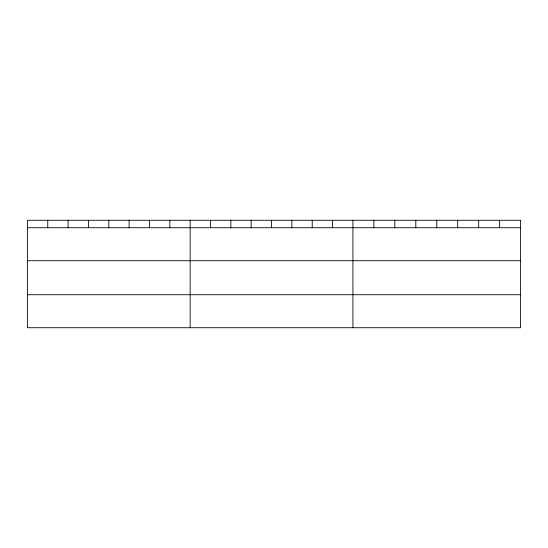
<?xml version="1.0" encoding="UTF-8"?>
<svg xmlns="http://www.w3.org/2000/svg" width="548" height="548" viewBox="0 0 548 548"><rect width="100%" height="100%" fill="white"/><g stroke="black" fill="none" stroke-linecap="round" stroke-linejoin="round"><path stroke-width="0.82" d="M27.4 227.721L520.6 227.721M27.4 260.718L520.6 260.718M27.4 294.721L520.6 294.721M499.639 220.275L499.639 227.721M478.678 220.275L478.678 227.721M457.717 220.275L457.717 227.721M436.756 220.275L436.756 227.721M415.795 220.275L415.795 227.721M394.834 220.275L394.834 227.721M373.873 220.275L373.873 227.721M352.912 220.275L352.912 327.725M332.568 220.275L332.568 227.721M312.223 220.275L312.223 227.721M291.879 220.275L291.879 227.721M271.534 220.275L271.534 227.721M251.19 220.275L251.19 227.721M230.845 220.275L230.845 227.721M210.501 220.275L210.501 227.721M190.156 220.275L190.156 327.725M169.812 220.275L169.812 227.721M149.467 220.275L149.467 227.721M129.123 220.275L129.123 227.721M108.778 220.275L108.778 227.721M88.434 220.275L88.434 227.721M68.089 220.275L68.089 227.721M47.745 220.275L47.745 227.721M520.6 220.275L27.4 220.275L27.4 327.725L520.6 327.725L520.6 220.275"/></g></svg>
